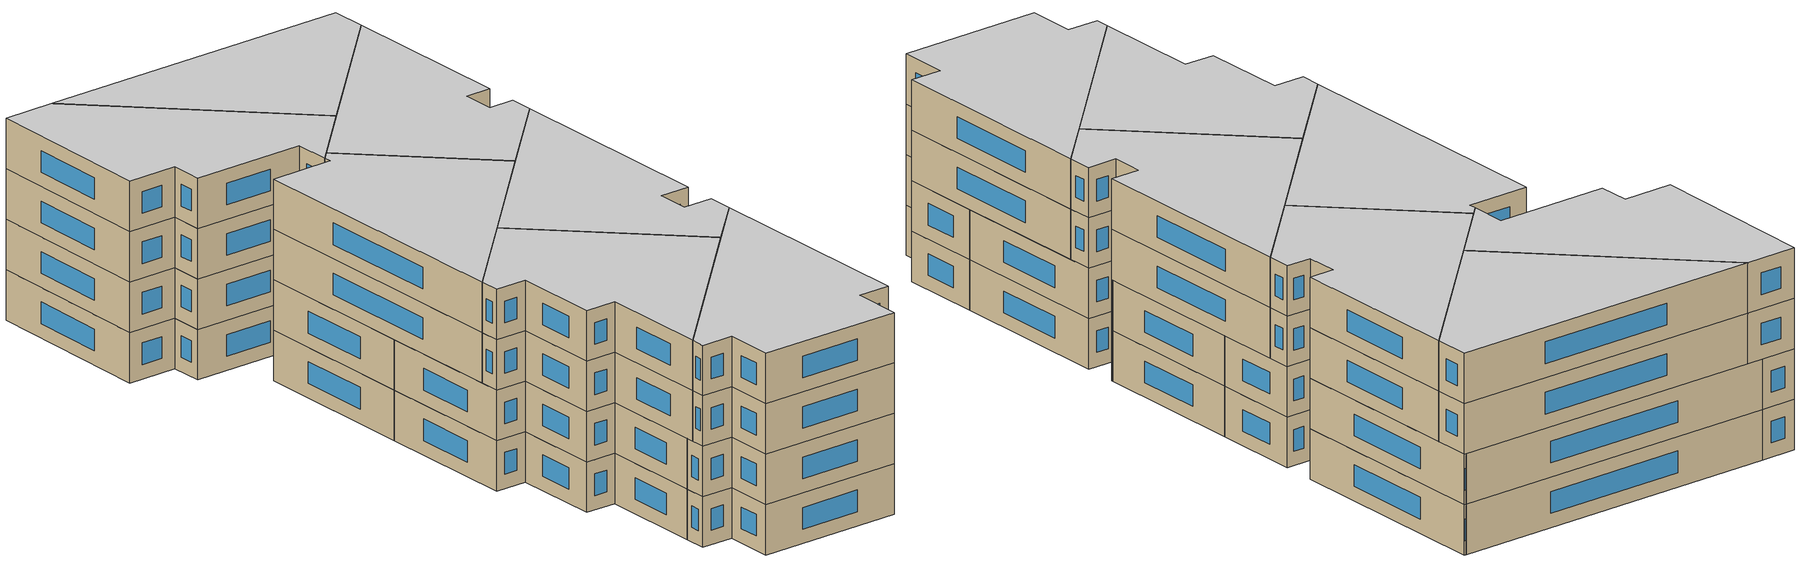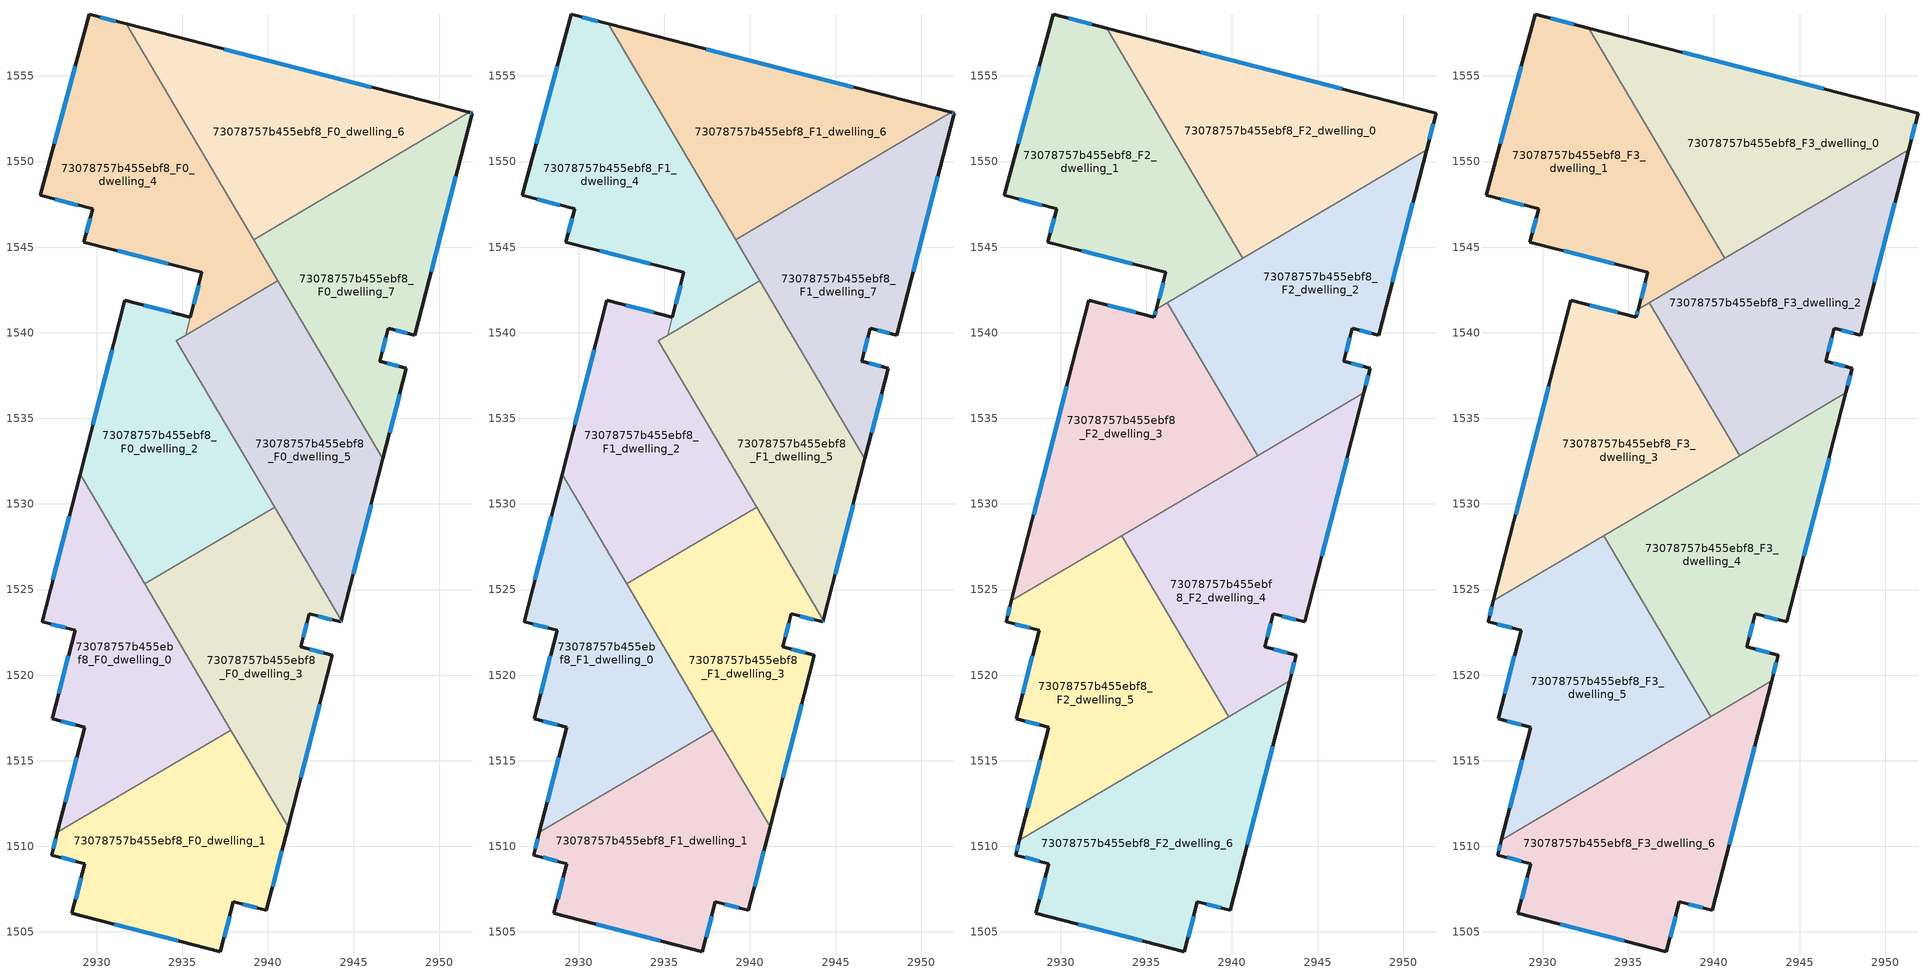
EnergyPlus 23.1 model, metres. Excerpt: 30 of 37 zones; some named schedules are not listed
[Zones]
73078757b455ebf8_F0_dwelling_0
 floor ground (EU_floor_Construction): 2929.03,1531.74 2937.84,1516.8 2927.71,1510.82 2929.29,1516.95 2927.4,1517.44 2928.73,1522.63 2926.81,1523.13 z0
 wall outside (EU_wall_Construction): 2929.03,1531.74 2926.81,1523.13 2928.73,1522.63 2927.4,1517.44 2929.29,1516.95 2927.71,1510.82 z0:3
 wall to 73078757b455ebf8_F0_dwelling_1 (EU_wall_Construction): 2927.71,1510.82 2937.84,1516.8 z0:3
 wall to 73078757b455ebf8_F0_dwelling_3 (EU_wall_Construction): 2937.84,1516.8 2932.81,1525.33 z0:3
 wall to 73078757b455ebf8_F0_dwelling_2 (EU_wall_Construction): 2932.81,1525.33 2929.03,1531.74 z0:3
 window (EU_Window_Construction): 2927.36,1522.99 2928.18,1522.77 / 2928.39,1529.28 2927.44,1525.59 / 2928.84,1515.2 2928.16,1512.57 / 2927.94,1517.3 2928.75,1517.09 / 2928.35,1521.15 2927.78,1518.92 z0.86:2.14
73078757b455ebf8_F0_dwelling_1
 floor ground (EU_floor_Construction): 2937.84,1516.8 2941.17,1511.15 2939.91,1506.26 2937.98,1506.76 2937.23,1503.86 2928.55,1506.09 2929.3,1509 2927.37,1509.5 2927.71,1510.82 z0
 wall outside (EU_wall_Construction): 2927.71,1510.82 2927.37,1509.5 2929.3,1509 2928.55,1506.09 2937.23,1503.86 2937.98,1506.76 2939.91,1506.26 2941.17,1511.15 z0:3
 wall to 73078757b455ebf8_F0_dwelling_3 (EU_wall_Construction): 2941.17,1511.15 2937.84,1516.8 z0:3
 window (EU_Window_Construction): 2929.09,1508.17 2928.77,1506.92 / 2927.92,1509.35 2928.75,1509.14 / 2927.61,1510.44 2927.46,1509.87 / 2940.27,1507.66 2940.81,1509.75 / 2938.53,1506.62 2939.36,1506.4 / 2937.44,1504.69 2937.76,1505.93 / 2931.03,1505.45 2934.75,1504.49 z0.86:2.14
73078757b455ebf8_F0_dwelling_2
 floor ground (EU_floor_Construction): 2935.47,1540.92 2935.2,1539.86 2934.65,1539.54 2940.39,1529.8 2932.81,1525.33 2929.03,1531.74 2931.65,1541.9 z0
 wall outside (EU_wall_Construction): 2935.47,1540.92 2931.65,1541.9 2929.03,1531.74 z0:3
 wall to 73078757b455ebf8_F0_dwelling_4 (EU_wall_Construction): 2935.2,1539.86 2935.47,1540.92 z0:3
 wall to 73078757b455ebf8_F0_dwelling_3 (EU_wall_Construction): 2932.81,1525.33 2940.39,1529.8 z0:3
 wall to 73078757b455ebf8_F0_dwelling_5 (EU_wall_Construction): 2940.39,1529.8 2934.65,1539.54 2935.2,1539.86 z0:3
 window (EU_Window_Construction): 2930.9,1539 2929.77,1534.64 / 2934.38,1541.2 2932.74,1541.62 z0.86:2.14
73078757b455ebf8_F0_dwelling_3
 floor ground (EU_floor_Construction): 2940.39,1529.8 2944.28,1523.21 2944.26,1523.12 2942.42,1523.59 2941.92,1521.65 2943.76,1521.18 2941.17,1511.15 2932.81,1525.33 z0
 wall outside (EU_wall_Construction): 2941.17,1511.15 2943.76,1521.18 2941.92,1521.65 2942.42,1523.59 2944.26,1523.12 2944.28,1523.21 z0:3
 wall to 73078757b455ebf8_F0_dwelling_5 (EU_wall_Construction): 2944.28,1523.21 2940.39,1529.8 z0:3
 window (EU_Window_Construction): 2941.91,1514.01 2943.02,1518.31 / 2944.26,1523.14 2944.28,1523.18 / 2942.94,1523.45 2943.73,1523.25 / 2942.06,1522.21 2942.28,1523.04 / 2943.23,1521.31 2942.44,1521.52 z0.86:2.14
73078757b455ebf8_F0_dwelling_4
 floor ground (EU_floor_Construction): 2931.74,1558.04 2940.59,1543.04 2935.2,1539.87 2936.14,1543.52 2929.26,1545.3 2929.76,1547.23 2926.69,1548.03 2929.58,1558.6 z0
 wall outside (EU_wall_Construction): 2931.74,1558.04 2929.58,1558.6 2926.69,1548.03 2929.76,1547.23 2929.26,1545.3 2936.14,1543.52 2935.47,1540.92 z0:3
 wall to 73078757b455ebf8_F0_dwelling_6 (EU_wall_Construction): 2939.17,1545.44 2931.74,1558.04 z0:3
 wall to 73078757b455ebf8_F0_dwelling_5 (EU_wall_Construction): 2935.2,1539.87 2940.59,1543.04 z0:3
 wall to 73078757b455ebf8_F0_dwelling_7 (EU_wall_Construction): 2940.59,1543.04 2939.17,1545.44 z0:3
 window (EU_Window_Construction): 2935.95,1542.78 2935.66,1541.66 / 2931.22,1544.79 2934.17,1544.03 / 2929.61,1546.68 2929.4,1545.85 / 2927.56,1547.8 2928.88,1547.46 / 2928.75,1555.58 2927.51,1551.05 / 2931.12,1558.2 2930.2,1558.44 z0.86:2.14
73078757b455ebf8_F0_dwelling_5
 floor ground (EU_floor_Construction): 2940.59,1543.04 2946.72,1532.65 2944.28,1523.21 2934.65,1539.54 z0
 wall outside (EU_wall_Construction): 2944.28,1523.21 2946.72,1532.65 z0:3
 wall to 73078757b455ebf8_F0_dwelling_7 (EU_wall_Construction): 2946.72,1532.65 2940.59,1543.04 z0:3
 window (EU_Window_Construction): 2944.98,1525.91 2946.02,1529.96 z0.86:2.14
73078757b455ebf8_F0_dwelling_6
 floor ground (EU_floor_Construction): 2951.77,1552.87 2939.17,1545.44 2931.74,1558.04 z0
 wall outside (EU_wall_Construction): 2951.77,1552.87 2931.74,1558.04 z0:3
 wall to 73078757b455ebf8_F0_dwelling_7 (EU_wall_Construction): 2939.17,1545.44 2951.77,1552.87 z0:3
 window (EU_Window_Construction): 2946.05,1554.35 2937.46,1556.56 z0.86:2.14
73078757b455ebf8_F0_dwelling_7
 floor ground (EU_floor_Construction): 2951.92,1552.84 2948.58,1539.86 2947.03,1540.26 2946.53,1538.33 2948.08,1537.93 2946.72,1532.65 2939.17,1545.44 2951.77,1552.87 z0
 wall outside (EU_wall_Construction): 2946.72,1532.65 2948.08,1537.93 2946.53,1538.33 2947.03,1540.26 2948.58,1539.86 2951.92,1552.84 2951.77,1552.87 z0:3
 window (EU_Window_Construction): 2951.88,1552.85 2951.81,1552.86 / 2949.53,1543.57 2950.96,1549.13 / 2947.47,1540.15 2948.13,1539.98 / 2946.67,1538.88 2946.88,1539.71 / 2947.63,1538.04 2946.97,1538.21 / 2947.11,1534.16 2947.69,1536.42 z0.86:2.14
73078757b455ebf8_F1_dwelling_0
 floor to 73078757b455ebf8_F0_dwelling_0 (EU_floor_Construction): 2929.03,1531.74 2937.84,1516.8 2927.71,1510.82 2929.29,1516.95 2927.4,1517.44 2928.73,1522.63 2926.81,1523.13 z3
 wall outside (EU_wall_Construction): 2929.03,1531.74 2926.81,1523.13 2928.73,1522.63 2927.4,1517.44 2929.29,1516.95 2927.71,1510.82 z3:6
 wall to 73078757b455ebf8_F1_dwelling_1 (EU_wall_Construction): 2927.71,1510.82 2937.84,1516.8 z3:6
 wall to 73078757b455ebf8_F1_dwelling_3 (EU_wall_Construction): 2937.84,1516.8 2932.81,1525.33 z3:6
 wall to 73078757b455ebf8_F1_dwelling_2 (EU_wall_Construction): 2932.81,1525.33 2929.03,1531.74 z3:6
 window (EU_Window_Construction): 2927.36,1522.99 2928.18,1522.77 / 2928.39,1529.28 2927.44,1525.59 / 2928.84,1515.2 2928.16,1512.57 / 2927.94,1517.3 2928.75,1517.09 / 2928.35,1521.15 2927.78,1518.92 z3.86:5.14
73078757b455ebf8_F1_dwelling_1
 floor to 73078757b455ebf8_F0_dwelling_1 (EU_floor_Construction): 2937.84,1516.8 2941.17,1511.15 2939.91,1506.26 2937.98,1506.76 2937.23,1503.86 2928.55,1506.09 2929.3,1509 2927.37,1509.5 2927.71,1510.82 z3
 wall outside (EU_wall_Construction): 2927.71,1510.82 2927.37,1509.5 2929.3,1509 2928.55,1506.09 2937.23,1503.86 2937.98,1506.76 2939.91,1506.26 2941.17,1511.15 z3:6
 wall to 73078757b455ebf8_F1_dwelling_3 (EU_wall_Construction): 2941.17,1511.15 2937.84,1516.8 z3:6
 window (EU_Window_Construction): 2929.09,1508.17 2928.77,1506.92 / 2927.92,1509.35 2928.75,1509.14 / 2927.61,1510.44 2927.46,1509.87 / 2940.27,1507.66 2940.81,1509.75 / 2938.53,1506.62 2939.36,1506.4 / 2937.44,1504.69 2937.76,1505.93 / 2931.03,1505.45 2934.75,1504.49 z3.86:5.14
73078757b455ebf8_F1_dwelling_2
 floor to 73078757b455ebf8_F0_dwelling_2 (EU_floor_Construction): 2935.47,1540.92 2935.2,1539.86 2934.65,1539.54 2940.39,1529.8 2932.81,1525.33 2929.03,1531.74 2931.65,1541.9 z3
 wall outside (EU_wall_Construction): 2935.47,1540.92 2931.65,1541.9 2929.03,1531.74 z3:6
 wall to 73078757b455ebf8_F1_dwelling_4 (EU_wall_Construction): 2935.2,1539.86 2935.47,1540.92 z3:6
 wall to 73078757b455ebf8_F1_dwelling_3 (EU_wall_Construction): 2932.81,1525.33 2940.39,1529.8 z3:6
 wall to 73078757b455ebf8_F1_dwelling_5 (EU_wall_Construction): 2940.39,1529.8 2934.65,1539.54 2935.2,1539.86 z3:6
 window (EU_Window_Construction): 2930.9,1539 2929.77,1534.64 / 2934.38,1541.2 2932.74,1541.62 z3.86:5.14
73078757b455ebf8_F1_dwelling_3
 floor to 73078757b455ebf8_F0_dwelling_3 (EU_floor_Construction): 2940.39,1529.8 2944.28,1523.21 2944.26,1523.12 2942.42,1523.59 2941.92,1521.65 2943.76,1521.18 2941.17,1511.15 2932.81,1525.33 z3
 wall outside (EU_wall_Construction): 2941.17,1511.15 2943.76,1521.18 2941.92,1521.65 2942.42,1523.59 2944.26,1523.12 2944.28,1523.21 z3:6
 wall to 73078757b455ebf8_F1_dwelling_5 (EU_wall_Construction): 2944.28,1523.21 2940.39,1529.8 z3:6
 window (EU_Window_Construction): 2941.91,1514.01 2943.02,1518.31 / 2944.26,1523.14 2944.28,1523.18 / 2942.94,1523.45 2943.73,1523.25 / 2942.06,1522.21 2942.28,1523.04 / 2943.23,1521.31 2942.44,1521.52 z3.86:5.14
73078757b455ebf8_F1_dwelling_4
 floor to 73078757b455ebf8_F0_dwelling_4 (EU_floor_Construction): 2931.74,1558.04 2940.59,1543.04 2935.2,1539.87 2936.14,1543.52 2929.26,1545.3 2929.76,1547.23 2926.69,1548.03 2929.58,1558.6 z3
 wall outside (EU_wall_Construction): 2931.74,1558.04 2929.58,1558.6 2926.69,1548.03 2929.76,1547.23 2929.26,1545.3 2936.14,1543.52 2935.47,1540.92 z3:6
 wall to 73078757b455ebf8_F1_dwelling_6 (EU_wall_Construction): 2939.17,1545.44 2931.74,1558.04 z3:6
 wall to 73078757b455ebf8_F1_dwelling_5 (EU_wall_Construction): 2935.2,1539.87 2940.59,1543.04 z3:6
 wall to 73078757b455ebf8_F1_dwelling_7 (EU_wall_Construction): 2940.59,1543.04 2939.17,1545.44 z3:6
 window (EU_Window_Construction): 2935.95,1542.78 2935.66,1541.66 / 2931.22,1544.79 2934.17,1544.03 / 2929.61,1546.68 2929.4,1545.85 / 2927.56,1547.8 2928.88,1547.46 / 2928.75,1555.58 2927.51,1551.05 / 2931.12,1558.2 2930.2,1558.44 z3.86:5.14
 ceiling adiabatic (EU_roof_Construction): 2940.59,1543.04 2940.02,1544 2935.59,1541.38 2936.14,1543.52 2935.2,1539.86 z6
73078757b455ebf8_F1_dwelling_5
 floor to 73078757b455ebf8_F0_dwelling_5 (EU_floor_Construction): 2940.59,1543.04 2946.72,1532.65 2944.28,1523.21 2934.65,1539.54 z3
 wall outside (EU_wall_Construction): 2944.28,1523.21 2946.72,1532.65 z3:6
 wall to 73078757b455ebf8_F1_dwelling_7 (EU_wall_Construction): 2946.72,1532.65 2940.59,1543.04 z3:6
 window (EU_Window_Construction): 2944.98,1525.91 2946.02,1529.96 z3.86:5.14
73078757b455ebf8_F1_dwelling_6
 floor to 73078757b455ebf8_F0_dwelling_6 (EU_floor_Construction): 2951.77,1552.87 2939.17,1545.44 2931.74,1558.04 z3
 wall outside (EU_wall_Construction): 2951.77,1552.87 2931.74,1558.04 z3:6
 wall to 73078757b455ebf8_F1_dwelling_7 (EU_wall_Construction): 2939.17,1545.44 2951.77,1552.87 z3:6
 window (EU_Window_Construction): 2946.05,1554.35 2937.46,1556.56 z3.86:5.14
 ceiling adiabatic (EU_roof_Construction): 2939.77,1545.8 2932.7,1557.79 2931.74,1558.04 2939.17,1545.44 z6
73078757b455ebf8_F1_dwelling_7
 floor to 73078757b455ebf8_F0_dwelling_7 (EU_floor_Construction): 2951.92,1552.84 2948.58,1539.86 2947.03,1540.26 2946.53,1538.33 2948.08,1537.93 2946.72,1532.65 2939.17,1545.44 2951.77,1552.87 z3
 wall outside (EU_wall_Construction): 2946.72,1532.65 2948.08,1537.93 2946.53,1538.33 2947.03,1540.26 2948.58,1539.86 2951.92,1552.84 2951.77,1552.87 z3:6
 window (EU_Window_Construction): 2951.88,1552.85 2951.81,1552.86 / 2949.53,1543.57 2950.96,1549.13 / 2947.47,1540.15 2948.13,1539.98 / 2946.67,1538.88 2946.88,1539.71 / 2947.63,1538.04 2946.97,1538.21 / 2947.11,1534.16 2947.69,1536.42 z3.86:5.14
73078757b455ebf8_F2_dwelling_0
 floor to 73078757b455ebf8_F1_dwelling_6 (EU_floor_Construction): 2951.77,1552.87 2939.77,1545.8 2932.7,1557.79 z6
 floor to 73078757b455ebf8_F1_dwelling_7 (EU_floor_Construction): 2951.92,1552.84 2951.37,1550.69 2940.63,1544.35 2939.77,1545.8 2951.77,1552.87 z6
 wall outside (EU_wall_Construction): 2951.37,1550.69 2951.92,1552.84 2932.7,1557.79 z6:9
 wall to 73078757b455ebf8_F2_dwelling_1 (EU_wall_Construction): 2932.7,1557.79 2940.63,1544.35 z6:9
 wall to 73078757b455ebf8_F2_dwelling_2 (EU_wall_Construction): 2940.63,1544.35 2951.37,1550.69 z6:9
 window (EU_Window_Construction): 2951.53,1551.3 2951.76,1552.22 / 2946.43,1554.25 2938.19,1556.38 z6.86:8.14
73078757b455ebf8_F2_dwelling_1
 floor to 73078757b455ebf8_F1_dwelling_4 (EU_floor_Construction): 2931.74,1558.04 2940.02,1544 2935.59,1541.38 2936.14,1543.52 2929.26,1545.3 2929.76,1547.23 2926.69,1548.03 2929.58,1558.6 z6
 floor to 73078757b455ebf8_F1_dwelling_7 (EU_floor_Construction): 2939.77,1545.8 2940.63,1544.35 2940.02,1544 2939.17,1545.44 z6
 floor adiabatic (EU_floor_Construction): 2932.7,1557.79 2939.77,1545.8 2939.17,1545.44 2931.74,1558.04 z6
 wall outside (EU_wall_Construction): 2932.7,1557.79 2929.58,1558.6 2926.69,1548.03 2929.76,1547.23 2929.26,1545.3 2936.14,1543.52 2935.59,1541.38 z6:9
 wall to 73078757b455ebf8_F2_dwelling_3 (EU_wall_Construction): 2935.59,1541.38 2936.23,1541.76 z6:9
 wall to 73078757b455ebf8_F2_dwelling_2 (EU_wall_Construction): 2936.23,1541.76 2940.63,1544.35 z6:9
 window (EU_Window_Construction): 2931.81,1558.02 2930.47,1558.37 / 2935.98,1542.91 2935.74,1541.99 / 2931.22,1544.79 2934.17,1544.03 / 2929.61,1546.68 2929.4,1545.85 / 2927.56,1547.8 2928.88,1547.46 / 2928.75,1555.58 2927.51,1551.05 z6.86:8.14
73078757b455ebf8_F2_dwelling_2
 floor to 73078757b455ebf8_F1_dwelling_7 (EU_floor_Construction): 2951.37,1550.69 2948.58,1539.86 2947.03,1540.26 2946.53,1538.33 2948.08,1537.93 2947.71,1536.49 2945.29,1535.07 2940.02,1544 z6
 floor adiabatic (EU_floor_Construction): 2940.02,1544 2940.59,1543.04 2936.79,1540.81 2936.23,1541.76 z6
 floor to 73078757b455ebf8_F1_dwelling_5 (EU_floor_Construction): 2940.59,1543.04 2945.29,1535.07 2941.5,1532.83 2936.79,1540.81 z6
 wall outside (EU_wall_Construction): 2947.71,1536.49 2948.08,1537.93 2946.53,1538.33 2947.03,1540.26 2948.58,1539.86 2951.37,1550.69 z6:9
 wall to 73078757b455ebf8_F2_dwelling_3 (EU_wall_Construction): 2936.23,1541.76 2941.5,1532.83 z6:9
 wall to 73078757b455ebf8_F2_dwelling_4 (EU_wall_Construction): 2941.5,1532.83 2947.71,1536.49 z6:9
 window (EU_Window_Construction): 2949.37,1542.96 2950.57,1547.6 / 2947.47,1540.15 2948.13,1539.98 / 2946.67,1538.88 2946.88,1539.71 / 2947.63,1538.04 2946.97,1538.21 / 2947.81,1536.9 2947.97,1537.52 z6.86:8.14
73078757b455ebf8_F2_dwelling_3
 floor to 73078757b455ebf8_F1_dwelling_2 (EU_floor_Construction): 2935.47,1540.92 2935.2,1539.86 2934.65,1539.54 2939.35,1531.56 2931.77,1527.09 2929.03,1531.74 2931.65,1541.9 z6
 floor to 73078757b455ebf8_F1_dwelling_0 (EU_floor_Construction): 2929.03,1531.74 2931.77,1527.09 2927.12,1524.34 z6
 floor to 73078757b455ebf8_F1_dwelling_5 (EU_floor_Construction): 2936.79,1540.81 2941.5,1532.83 2939.35,1531.56 2934.65,1539.54 z6
 floor adiabatic (EU_floor_Construction): 2936.23,1541.76 2936.79,1540.81 2934.65,1539.54 2935.2,1539.86 2935.59,1541.38 z6
 wall outside (EU_wall_Construction): 2935.59,1541.38 2935.47,1540.92 2931.65,1541.9 2927.12,1524.34 z6:9
 wall to 73078757b455ebf8_F2_dwelling_5 (EU_wall_Construction): 2927.12,1524.34 2933.58,1528.15 z6:9
 wall to 73078757b455ebf8_F2_dwelling_4 (EU_wall_Construction): 2933.58,1528.15 2941.5,1532.83 z6:9
 window (EU_Window_Construction): 2934.38,1541.2 2932.74,1541.62 / 2935.55,1541.25 2935.5,1541.05 / 2930.35,1536.88 2928.41,1529.36 z6.86:8.14
73078757b455ebf8_F2_dwelling_4
 floor to 73078757b455ebf8_F1_dwelling_3 (EU_floor_Construction): 2940.39,1529.8 2944.28,1523.21 2944.26,1523.12 2942.42,1523.59 2941.92,1521.65 2943.76,1521.18 2943.37,1519.67 2939.82,1517.57 2934.62,1526.39 z6
 floor to 73078757b455ebf8_F1_dwelling_5 (EU_floor_Construction): 2945.29,1535.07 2946.72,1532.65 2944.28,1523.21 2939.35,1531.56 z6
 floor to 73078757b455ebf8_F1_dwelling_2 (EU_floor_Construction): 2939.35,1531.56 2940.39,1529.8 2934.62,1526.39 2933.58,1528.15 z6
 floor to 73078757b455ebf8_F1_dwelling_7 (EU_floor_Construction): 2947.71,1536.49 2946.72,1532.65 2945.29,1535.07 z6
 wall outside (EU_wall_Construction): 2943.37,1519.67 2943.76,1521.18 2941.92,1521.65 2942.42,1523.59 2944.26,1523.12 2947.71,1536.49 z6:9
 wall to 73078757b455ebf8_F2_dwelling_5 (EU_wall_Construction): 2933.58,1528.15 2939.82,1517.57 z6:9
 wall to 73078757b455ebf8_F2_dwelling_6 (EU_wall_Construction): 2939.82,1517.57 2943.37,1519.67 z6:9
 window (EU_Window_Construction): 2943.48,1520.1 2943.65,1520.75 / 2945.24,1526.94 2946.72,1532.67 / 2942.94,1523.45 2943.73,1523.25 / 2942.06,1522.21 2942.28,1523.04 / 2943.23,1521.31 2942.44,1521.52 z6.86:8.14
73078757b455ebf8_F2_dwelling_5
 floor to 73078757b455ebf8_F1_dwelling_0 (EU_floor_Construction): 2931.77,1527.09 2937.84,1516.8 2927.71,1510.82 2929.29,1516.95 2927.4,1517.44 2928.73,1522.63 2926.81,1523.13 2927.12,1524.34 z6
 floor to 73078757b455ebf8_F1_dwelling_3 (EU_floor_Construction): 2934.62,1526.39 2939.82,1517.57 2938.01,1516.5 2932.81,1525.33 z6
 floor to 73078757b455ebf8_F1_dwelling_1 (EU_floor_Construction): 2937.84,1516.8 2938.01,1516.5 2927.59,1510.35 2927.71,1510.82 z6
 floor to 73078757b455ebf8_F1_dwelling_2 (EU_floor_Construction): 2933.58,1528.15 2934.62,1526.39 2932.81,1525.33 2931.77,1527.09 z6
 wall outside (EU_wall_Construction): 2927.12,1524.34 2926.81,1523.13 2928.73,1522.63 2927.4,1517.44 2929.29,1516.95 2927.59,1510.35 z6:9
 wall to 73078757b455ebf8_F2_dwelling_6 (EU_wall_Construction): 2927.59,1510.35 2939.82,1517.57 z6:9
 window (EU_Window_Construction): 2927.94,1517.3 2928.75,1517.09 / 2928.35,1521.15 2927.78,1518.92 / 2927.36,1522.99 2928.18,1522.77 / 2927.03,1524 2926.9,1523.47 / 2928.8,1515.07 2928.07,1512.24 z6.86:8.14
73078757b455ebf8_F2_dwelling_6
 floor to 73078757b455ebf8_F1_dwelling_1 (EU_floor_Construction): 2938.01,1516.5 2941.17,1511.15 2939.91,1506.26 2937.98,1506.76 2937.23,1503.86 2928.55,1506.09 2929.3,1509 2927.37,1509.5 2927.59,1510.35 z6
 floor to 73078757b455ebf8_F1_dwelling_3 (EU_floor_Construction): 2943.37,1519.67 2941.17,1511.15 2938.01,1516.5 z6
 wall outside (EU_wall_Construction): 2927.59,1510.35 2927.37,1509.5 2929.3,1509 2928.55,1506.09 2937.23,1503.86 2937.98,1506.76 2939.91,1506.26 2943.37,1519.67 z6:9
 window (EU_Window_Construction): 2931.03,1505.45 2934.75,1504.49 / 2929.09,1508.17 2928.77,1506.92 / 2927.92,1509.35 2928.75,1509.14 / 2927.52,1510.11 2927.43,1509.74 / 2940.9,1510.09 2942.38,1515.83 / 2938.53,1506.62 2939.36,1506.4 / 2937.44,1504.69 2937.76,1505.93 z6.86:8.14
73078757b455ebf8_F3_dwelling_0
 floor to 73078757b455ebf8_F2_dwelling_0 (EU_floor_Construction): 2951.92,1552.84 2951.37,1550.69 2940.63,1544.35 2932.7,1557.79 z9
 wall outside (EU_wall_Construction): 2951.37,1550.69 2951.92,1552.84 2932.7,1557.79 z9:12
 wall to 73078757b455ebf8_F3_dwelling_1 (EU_wall_Construction): 2932.7,1557.79 2940.63,1544.35 z9:12
 wall to 73078757b455ebf8_F3_dwelling_2 (EU_wall_Construction): 2940.63,1544.35 2951.37,1550.69 z9:12
 window (EU_Window_Construction): 2951.53,1551.3 2951.76,1552.22 / 2946.43,1554.25 2938.19,1556.38 z9.86:11.14
 ceiling to 73078757b455ebf8_F4_dwelling_0 (EU_floor_Construction): 2951.37,1550.69 2951.92,1552.84 2932.7,1557.79 2940.63,1544.35 z12
73078757b455ebf8_F3_dwelling_1
 floor to 73078757b455ebf8_F2_dwelling_1 (EU_floor_Construction): 2932.7,1557.79 2940.63,1544.35 2935.59,1541.38 2936.14,1543.52 2929.26,1545.3 2929.76,1547.23 2926.69,1548.03 2929.58,1558.6 z9
 wall outside (EU_wall_Construction): 2932.7,1557.79 2929.58,1558.6 2926.69,1548.03 2929.76,1547.23 2929.26,1545.3 2936.14,1543.52 2935.59,1541.38 z9:12
 wall to 73078757b455ebf8_F3_dwelling_3 (EU_wall_Construction): 2935.59,1541.38 2936.23,1541.76 z9:12
 wall to 73078757b455ebf8_F3_dwelling_2 (EU_wall_Construction): 2936.23,1541.76 2940.63,1544.35 z9:12
 window (EU_Window_Construction): 2931.81,1558.02 2930.47,1558.37 / 2935.98,1542.91 2935.74,1541.99 / 2931.22,1544.79 2934.17,1544.03 / 2929.61,1546.68 2929.4,1545.85 / 2927.56,1547.8 2928.88,1547.46 / 2928.75,1555.58 2927.51,1551.05 z9.86:11.14
 ceiling to 73078757b455ebf8_F4_dwelling_1 (EU_floor_Construction): 2940.63,1544.35 2932.7,1557.79 2929.58,1558.6 2926.69,1548.03 2929.76,1547.23 2929.26,1545.3 2936.14,1543.52 2935.59,1541.38 z12
73078757b455ebf8_F3_dwelling_2
 floor to 73078757b455ebf8_F2_dwelling_2 (EU_floor_Construction): 2951.37,1550.69 2948.58,1539.86 2947.03,1540.26 2946.53,1538.33 2948.08,1537.93 2947.71,1536.49 2941.5,1532.83 2936.23,1541.76 z9
 wall outside (EU_wall_Construction): 2947.71,1536.49 2948.08,1537.93 2946.53,1538.33 2947.03,1540.26 2948.58,1539.86 2951.37,1550.69 z9:12
 wall to 73078757b455ebf8_F3_dwelling_3 (EU_wall_Construction): 2936.23,1541.76 2941.5,1532.83 z9:12
 wall to 73078757b455ebf8_F3_dwelling_4 (EU_wall_Construction): 2941.5,1532.83 2947.71,1536.49 z9:12
 window (EU_Window_Construction): 2949.37,1542.96 2950.57,1547.6 / 2947.47,1540.15 2948.13,1539.98 / 2946.67,1538.88 2946.88,1539.71 / 2947.63,1538.04 2946.97,1538.21 / 2947.81,1536.9 2947.97,1537.52 z9.86:11.14
 ceiling to 73078757b455ebf8_F4_dwelling_2 (EU_floor_Construction): 2947.71,1536.49 2948.08,1537.93 2946.53,1538.33 2947.03,1540.26 2948.58,1539.86 2951.37,1550.69 2936.23,1541.76 2941.5,1532.83 z12
73078757b455ebf8_F3_dwelling_3
 floor to 73078757b455ebf8_F2_dwelling_3 (EU_floor_Construction): 2936.23,1541.76 2941.5,1532.83 2927.12,1524.34 2931.65,1541.9 2935.47,1540.92 2935.59,1541.38 z9
 wall outside (EU_wall_Construction): 2935.59,1541.38 2935.47,1540.92 2931.65,1541.9 2927.12,1524.34 z9:12
 wall to 73078757b455ebf8_F3_dwelling_5 (EU_wall_Construction): 2927.12,1524.34 2933.58,1528.15 z9:12
 wall to 73078757b455ebf8_F3_dwelling_4 (EU_wall_Construction): 2933.58,1528.15 2941.5,1532.83 z9:12
 window (EU_Window_Construction): 2934.38,1541.2 2932.74,1541.62 / 2935.55,1541.25 2935.5,1541.05 / 2930.35,1536.88 2928.41,1529.36 z9.86:11.14
 ceiling to 73078757b455ebf8_F4_dwelling_3 (EU_floor_Construction): 2941.5,1532.83 2936.23,1541.76 2935.59,1541.38 2935.47,1540.92 2931.65,1541.9 2927.12,1524.34 z12
73078757b455ebf8_F3_dwelling_4
 floor to 73078757b455ebf8_F2_dwelling_4 (EU_floor_Construction): 2947.71,1536.49 2944.26,1523.12 2942.42,1523.59 2941.92,1521.65 2943.76,1521.18 2943.37,1519.67 2939.82,1517.57 2933.58,1528.15 z9
 wall outside (EU_wall_Construction): 2943.37,1519.67 2943.76,1521.18 2941.92,1521.65 2942.42,1523.59 2944.26,1523.12 2947.71,1536.49 z9:12
 wall to 73078757b455ebf8_F3_dwelling_5 (EU_wall_Construction): 2933.58,1528.15 2939.82,1517.57 z9:12
 wall to 73078757b455ebf8_F3_dwelling_6 (EU_wall_Construction): 2939.82,1517.57 2943.37,1519.67 z9:12
 window (EU_Window_Construction): 2943.48,1520.1 2943.65,1520.75 / 2945.24,1526.94 2946.72,1532.67 / 2942.94,1523.45 2943.73,1523.25 / 2942.06,1522.21 2942.28,1523.04 / 2943.23,1521.31 2942.44,1521.52 z9.86:11.14
 ceiling to 73078757b455ebf8_F4_dwelling_4 (EU_floor_Construction): 2943.37,1519.67 2943.76,1521.18 2941.92,1521.65 2942.42,1523.59 2944.26,1523.12 2947.71,1536.49 2933.58,1528.15 2939.82,1517.57 z12
73078757b455ebf8_F3_dwelling_5
 floor to 73078757b455ebf8_F2_dwelling_5 (EU_floor_Construction): 2933.58,1528.15 2939.82,1517.57 2927.59,1510.35 2929.29,1516.95 2927.4,1517.44 2928.73,1522.63 2926.81,1523.13 2927.12,1524.34 z9
 wall outside (EU_wall_Construction): 2927.12,1524.34 2926.81,1523.13 2928.73,1522.63 2927.4,1517.44 2929.29,1516.95 2927.59,1510.35 z9:12
 wall to 73078757b455ebf8_F3_dwelling_6 (EU_wall_Construction): 2927.59,1510.35 2939.82,1517.57 z9:12
 window (EU_Window_Construction): 2927.94,1517.3 2928.75,1517.09 / 2928.35,1521.15 2927.78,1518.92 / 2927.36,1522.99 2928.18,1522.77 / 2927.03,1524 2926.9,1523.47 / 2928.8,1515.07 2928.07,1512.24 z9.86:11.14
 ceiling to 73078757b455ebf8_F4_dwelling_5 (EU_floor_Construction): 2939.82,1517.57 2933.58,1528.15 2927.12,1524.34 2926.81,1523.13 2928.73,1522.63 2927.4,1517.44 2929.29,1516.95 2927.59,1510.35 z12
73078757b455ebf8_F3_dwelling_6
 floor to 73078757b455ebf8_F2_dwelling_6 (EU_floor_Construction): 2943.37,1519.67 2939.91,1506.26 2937.98,1506.76 2937.23,1503.86 2928.55,1506.09 2929.3,1509 2927.37,1509.5 2927.59,1510.35 z9
 wall outside (EU_wall_Construction): 2927.59,1510.35 2927.37,1509.5 2929.3,1509 2928.55,1506.09 2937.23,1503.86 2937.98,1506.76 2939.91,1506.26 2943.37,1519.67 z9:12
 window (EU_Window_Construction): 2931.03,1505.45 2934.75,1504.49 / 2929.09,1508.17 2928.77,1506.92 / 2927.92,1509.35 2928.75,1509.14 / 2927.52,1510.11 2927.43,1509.74 / 2940.9,1510.09 2942.38,1515.83 / 2938.53,1506.62 2939.36,1506.4 / 2937.44,1504.69 2937.76,1505.93 z9.86:11.14
 ceiling to 73078757b455ebf8_F4_dwelling_6 (EU_floor_Construction): 2939.91,1506.26 2943.37,1519.67 2927.59,1510.35 2927.37,1509.5 2929.3,1509 2928.55,1506.09 2937.23,1503.86 2937.98,1506.76 z12
[Building]
EU S2 Campaign: North Axis=0; Terrain=City; Solar Distribution=FullExterior
[Site:Location]
Helsinki-Vantaa.AP: Latitude=60.317; Longitude=24.963; Time Zone=2; Elevation=54.6
[SizingPeriod:WeatherFileDays]
AnnualSizingPeriod: Begin Month=1; Begin Day of Month=1; End Month=12; End Day of Month=31; Day of Week for Start Day=Monday; Use Weather File Daylight Saving Period=No; Use Weather File Rain and Snow Indicators=No
[MATERIAL]
EU_InternalMass_Material: Roughness=MediumRough; Thickness=0.1; Conductivity=1; Density=1800; Specific Heat=900; Thermal Absorptance=0.9; Solar Absorptance=0.7; Visible Absorptance=0.7
[MATERIAL:NOMASS] Roughness=MediumRough; Thermal Absorptance=0.9; Solar Absorptance=0.7; Visible Absorptance=0.7
Name | Thermal Resistance
EU_wall_NoMass | 5.91765
EU_roof_NoMass | 11.1778
EU_floor_NoMass | 6.2875
[WINDOWMATERIAL:SIMPLEGLAZINGSYSTEM]
EU_Window_SimpleGlazing: UFactor=0.994035; Solar Heat Gain Coefficient=0.7; Visible Transmittance=0.7
[CONSTRUCTION]
EU_wall_Construction: EU_wall_NoMass
EU_roof_Construction: EU_roof_NoMass
EU_floor_Construction: EU_floor_NoMass
EU_Window_Construction: EU_Window_SimpleGlazing
EU_InternalMass_Construction: EU_InternalMass_Material
[ZONE] Type=1; Multiplier=1; Ceiling Height=autocalculate; Floor Area=autocalculate; Part of Total Floor Area=Yes
Name | Volume
73078757b455ebf8_F0_dwelling_0; 73078757b455ebf8_F1_dwelling_0 | 320.963
73078757b455ebf8_F2_dwelling_0; 73078757b455ebf8_F3_dwelling_0 | 357.838
73078757b455ebf8_F0_dwelling_1; 73078757b455ebf8_F1_dwelling_1 | 321.008
73078757b455ebf8_F2_dwelling_1; 73078757b455ebf8_F3_dwelling_1 | 357.862
73078757b455ebf8_F0_dwelling_2; 73078757b455ebf8_F1_dwelling_2 | 312.503
73078757b455ebf8_F2_dwelling_2; 73078757b455ebf8_F3_dwelling_2 | 375.854
73078757b455ebf8_F0_dwelling_3; 73078757b455ebf8_F1_dwelling_3 | 307.186
73078757b455ebf8_F2_dwelling_3; 73078757b455ebf8_F3_dwelling_3 | 375.861
73078757b455ebf8_F0_dwelling_4; 73078757b455ebf8_F1_dwelling_4 | 343.304
73078757b455ebf8_F2_dwelling_4; 73078757b455ebf8_F3_dwelling_4 | 366.872
73078757b455ebf8_F0_dwelling_5; 73078757b455ebf8_F1_dwelling_5 | 321
73078757b455ebf8_F2_dwelling_5; 73078757b455ebf8_F3_dwelling_5 | 366.848
73078757b455ebf8_F0_dwelling_6; 73078757b455ebf8_F1_dwelling_6 | 320.969
73078757b455ebf8_F2_dwelling_6; 73078757b455ebf8_F3_dwelling_6 | 366.828
73078757b455ebf8_F0_dwelling_7; 73078757b455ebf8_F1_dwelling_7 | 321.007
[INTERNALMASS] Construction=EU_InternalMass_Construction
Name | Zone or ZoneList | Surface Area
73078757b455ebf8_F0_dwelling_0_EU_InternalMass | 73078757b455ebf8_F0_dwelling_0 | 106.987
73078757b455ebf8_F0_dwelling_1_EU_InternalMass | 73078757b455ebf8_F0_dwelling_1 | 107.003
73078757b455ebf8_F0_dwelling_2_EU_InternalMass | 73078757b455ebf8_F0_dwelling_2 | 104.169
73078757b455ebf8_F0_dwelling_3_EU_InternalMass | 73078757b455ebf8_F0_dwelling_3 | 102.395
73078757b455ebf8_F0_dwelling_4_EU_InternalMass | 73078757b455ebf8_F0_dwelling_4 | 114.441
73078757b455ebf8_F0_dwelling_5_EU_InternalMass | 73078757b455ebf8_F0_dwelling_5 | 107
73078757b455ebf8_F0_dwelling_6_EU_InternalMass | 73078757b455ebf8_F0_dwelling_6 | 106.99
73078757b455ebf8_F0_dwelling_7_EU_InternalMass | 73078757b455ebf8_F0_dwelling_7 | 107.002
73078757b455ebf8_F1_dwelling_0_EU_InternalMass | 73078757b455ebf8_F1_dwelling_0 | 106.987
73078757b455ebf8_F1_dwelling_1_EU_InternalMass | 73078757b455ebf8_F1_dwelling_1 | 107.003
73078757b455ebf8_F1_dwelling_2_EU_InternalMass | 73078757b455ebf8_F1_dwelling_2 | 104.169
73078757b455ebf8_F1_dwelling_3_EU_InternalMass | 73078757b455ebf8_F1_dwelling_3 | 102.395
73078757b455ebf8_F1_dwelling_4_EU_InternalMass | 73078757b455ebf8_F1_dwelling_4 | 114.441
73078757b455ebf8_F1_dwelling_5_EU_InternalMass | 73078757b455ebf8_F1_dwelling_5 | 107
73078757b455ebf8_F1_dwelling_6_EU_InternalMass | 73078757b455ebf8_F1_dwelling_6 | 106.99
73078757b455ebf8_F1_dwelling_7_EU_InternalMass | 73078757b455ebf8_F1_dwelling_7 | 107.002
73078757b455ebf8_F2_dwelling_0_EU_InternalMass | 73078757b455ebf8_F2_dwelling_0 | 119.282
73078757b455ebf8_F2_dwelling_1_EU_InternalMass | 73078757b455ebf8_F2_dwelling_1 | 119.286
73078757b455ebf8_F2_dwelling_2_EU_InternalMass | 73078757b455ebf8_F2_dwelling_2 | 125.285
73078757b455ebf8_F2_dwelling_3_EU_InternalMass | 73078757b455ebf8_F2_dwelling_3 | 125.289
73078757b455ebf8_F2_dwelling_4_EU_InternalMass | 73078757b455ebf8_F2_dwelling_4 | 122.293
73078757b455ebf8_F2_dwelling_5_EU_InternalMass | 73078757b455ebf8_F2_dwelling_5 | 122.282
73078757b455ebf8_F2_dwelling_6_EU_InternalMass | 73078757b455ebf8_F2_dwelling_6 | 122.276
73078757b455ebf8_F3_dwelling_0_EU_InternalMass | 73078757b455ebf8_F3_dwelling_0 | 119.282
73078757b455ebf8_F3_dwelling_1_EU_InternalMass | 73078757b455ebf8_F3_dwelling_1 | 119.286
73078757b455ebf8_F3_dwelling_2_EU_InternalMass | 73078757b455ebf8_F3_dwelling_2 | 125.285
73078757b455ebf8_F3_dwelling_3_EU_InternalMass | 73078757b455ebf8_F3_dwelling_3 | 125.289
73078757b455ebf8_F3_dwelling_4_EU_InternalMass | 73078757b455ebf8_F3_dwelling_4 | 122.293
73078757b455ebf8_F3_dwelling_5_EU_InternalMass | 73078757b455ebf8_F3_dwelling_5 | 122.282
73078757b455ebf8_F3_dwelling_6_EU_InternalMass | 73078757b455ebf8_F3_dwelling_6 | 122.276
[OTHEREQUIPMENT] Fuel Type=Electricity; Design Level Calculation Method=Watts/Area; Power per Zone Floor Area=1; Fraction Latent=0; Fraction Radiant=0; Fraction Lost=0; Carbon Dioxide Generation Rate=0; EndUse Subcategory=EU_Step8_InternalGains
Name | Zone or ZoneList or Space or SpaceList | Schedule
EU_Step8_InternalGain_73078757b455ebf8_F0_dwelling_0_f000 | 73078757b455ebf8_F0_dwelling_0 | EU_Step8_GainSchedule_73078757b455ebf8_F0_dwelling_0_f000
EU_Step8_InternalGain_73078757b455ebf8_F0_dwelling_1_f000 | 73078757b455ebf8_F0_dwelling_1 | EU_Step8_GainSchedule_73078757b455ebf8_F0_dwelling_1_f000
EU_Step8_InternalGain_73078757b455ebf8_F0_dwelling_2_f000 | 73078757b455ebf8_F0_dwelling_2 | EU_Step8_GainSchedule_73078757b455ebf8_F0_dwelling_2_f000
EU_Step8_InternalGain_73078757b455ebf8_F0_dwelling_3_f000 | 73078757b455ebf8_F0_dwelling_3 | EU_Step8_GainSchedule_73078757b455ebf8_F0_dwelling_3_f000
EU_Step8_InternalGain_73078757b455ebf8_F0_dwelling_4_f000 | 73078757b455ebf8_F0_dwelling_4 | EU_Step8_GainSchedule_73078757b455ebf8_F0_dwelling_4_f000
EU_Step8_InternalGain_73078757b455ebf8_F0_dwelling_5_f000 | 73078757b455ebf8_F0_dwelling_5 | EU_Step8_GainSchedule_73078757b455ebf8_F0_dwelling_5_f000
EU_Step8_InternalGain_73078757b455ebf8_F0_dwelling_6_f000 | 73078757b455ebf8_F0_dwelling_6 | EU_Step8_GainSchedule_73078757b455ebf8_F0_dwelling_6_f000
EU_Step8_InternalGain_73078757b455ebf8_F0_dwelling_7_f000 | 73078757b455ebf8_F0_dwelling_7 | EU_Step8_GainSchedule_73078757b455ebf8_F0_dwelling_7_f000
EU_Step8_InternalGain_73078757b455ebf8_F1_dwelling_0_f000 | 73078757b455ebf8_F1_dwelling_0 | EU_Step8_GainSchedule_73078757b455ebf8_F1_dwelling_0_f000
EU_Step8_InternalGain_73078757b455ebf8_F1_dwelling_1_f000 | 73078757b455ebf8_F1_dwelling_1 | EU_Step8_GainSchedule_73078757b455ebf8_F1_dwelling_1_f000
EU_Step8_InternalGain_73078757b455ebf8_F1_dwelling_2_f000 | 73078757b455ebf8_F1_dwelling_2 | EU_Step8_GainSchedule_73078757b455ebf8_F1_dwelling_2_f000
EU_Step8_InternalGain_73078757b455ebf8_F1_dwelling_3_f000 | 73078757b455ebf8_F1_dwelling_3 | EU_Step8_GainSchedule_73078757b455ebf8_F1_dwelling_3_f000
EU_Step8_InternalGain_73078757b455ebf8_F1_dwelling_4_f000 | 73078757b455ebf8_F1_dwelling_4 | EU_Step8_GainSchedule_73078757b455ebf8_F1_dwelling_4_f000
EU_Step8_InternalGain_73078757b455ebf8_F1_dwelling_5_f000 | 73078757b455ebf8_F1_dwelling_5 | EU_Step8_GainSchedule_73078757b455ebf8_F1_dwelling_5_f000
EU_Step8_InternalGain_73078757b455ebf8_F1_dwelling_6_f000 | 73078757b455ebf8_F1_dwelling_6 | EU_Step8_GainSchedule_73078757b455ebf8_F1_dwelling_6_f000
EU_Step8_InternalGain_73078757b455ebf8_F1_dwelling_7_f000 | 73078757b455ebf8_F1_dwelling_7 | EU_Step8_GainSchedule_73078757b455ebf8_F1_dwelling_7_f000
EU_Step8_InternalGain_73078757b455ebf8_F2_dwelling_0_f000 | 73078757b455ebf8_F2_dwelling_0 | EU_Step8_GainSchedule_73078757b455ebf8_F2_dwelling_0_f000
EU_Step8_InternalGain_73078757b455ebf8_F2_dwelling_1_f000 | 73078757b455ebf8_F2_dwelling_1 | EU_Step8_GainSchedule_73078757b455ebf8_F2_dwelling_1_f000
EU_Step8_InternalGain_73078757b455ebf8_F2_dwelling_2_f000 | 73078757b455ebf8_F2_dwelling_2 | EU_Step8_GainSchedule_73078757b455ebf8_F2_dwelling_2_f000
EU_Step8_InternalGain_73078757b455ebf8_F2_dwelling_3_f000 | 73078757b455ebf8_F2_dwelling_3 | EU_Step8_GainSchedule_73078757b455ebf8_F2_dwelling_3_f000
EU_Step8_InternalGain_73078757b455ebf8_F2_dwelling_4_f000 | 73078757b455ebf8_F2_dwelling_4 | EU_Step8_GainSchedule_73078757b455ebf8_F2_dwelling_4_f000
EU_Step8_InternalGain_73078757b455ebf8_F2_dwelling_5_f000 | 73078757b455ebf8_F2_dwelling_5 | EU_Step8_GainSchedule_73078757b455ebf8_F2_dwelling_5_f000
EU_Step8_InternalGain_73078757b455ebf8_F2_dwelling_6_f000 | 73078757b455ebf8_F2_dwelling_6 | EU_Step8_GainSchedule_73078757b455ebf8_F2_dwelling_6_f000
EU_Step8_InternalGain_73078757b455ebf8_F3_dwelling_0_f000 | 73078757b455ebf8_F3_dwelling_0 | EU_Step8_GainSchedule_73078757b455ebf8_F3_dwelling_0_f000
EU_Step8_InternalGain_73078757b455ebf8_F3_dwelling_1_f000 | 73078757b455ebf8_F3_dwelling_1 | EU_Step8_GainSchedule_73078757b455ebf8_F3_dwelling_1_f000
EU_Step8_InternalGain_73078757b455ebf8_F3_dwelling_2_f000 | 73078757b455ebf8_F3_dwelling_2 | EU_Step8_GainSchedule_73078757b455ebf8_F3_dwelling_2_f000
EU_Step8_InternalGain_73078757b455ebf8_F3_dwelling_3_f000 | 73078757b455ebf8_F3_dwelling_3 | EU_Step8_GainSchedule_73078757b455ebf8_F3_dwelling_3_f000
EU_Step8_InternalGain_73078757b455ebf8_F3_dwelling_4_f000 | 73078757b455ebf8_F3_dwelling_4 | EU_Step8_GainSchedule_73078757b455ebf8_F3_dwelling_4_f000
EU_Step8_InternalGain_73078757b455ebf8_F3_dwelling_5_f000 | 73078757b455ebf8_F3_dwelling_5 | EU_Step8_GainSchedule_73078757b455ebf8_F3_dwelling_5_f000
EU_Step8_InternalGain_73078757b455ebf8_F3_dwelling_6_f000 | 73078757b455ebf8_F3_dwelling_6 | EU_Step8_GainSchedule_73078757b455ebf8_F3_dwelling_6_f000
[ZONEVENTILATION:DESIGNFLOWRATE] Schedule=EU_AlwaysOn; Design Flow Rate Calculation Method=AirChanges/Hour; Air Changes per Hour=0.596421; Ventilation Type=Natural; Fan Pressure Rise=0; Fan Total Efficiency=1; Constant Term Coefficient=1; Temperature Term Coefficient=0; Velocity Term Coefficient=0; Velocity Squared Term Coefficient=0; Minimum Indoor Temperature=-100; Maximum Indoor Temperature=100; Delta Temperature=-100; Minimum Outdoor Temperature=-100; Maximum Outdoor Temperature=100; Maximum Wind Speed=40
Name | Zone or ZoneList or Space or SpaceList
EU_ConstantAir_73078757b455ebf8_F0_dwelling_0 | 73078757b455ebf8_F0_dwelling_0
EU_ConstantAir_73078757b455ebf8_F0_dwelling_1 | 73078757b455ebf8_F0_dwelling_1
EU_ConstantAir_73078757b455ebf8_F0_dwelling_2 | 73078757b455ebf8_F0_dwelling_2
EU_ConstantAir_73078757b455ebf8_F0_dwelling_3 | 73078757b455ebf8_F0_dwelling_3
EU_ConstantAir_73078757b455ebf8_F0_dwelling_4 | 73078757b455ebf8_F0_dwelling_4
EU_ConstantAir_73078757b455ebf8_F0_dwelling_5 | 73078757b455ebf8_F0_dwelling_5
EU_ConstantAir_73078757b455ebf8_F0_dwelling_6 | 73078757b455ebf8_F0_dwelling_6
EU_ConstantAir_73078757b455ebf8_F0_dwelling_7 | 73078757b455ebf8_F0_dwelling_7
EU_ConstantAir_73078757b455ebf8_F1_dwelling_0 | 73078757b455ebf8_F1_dwelling_0
EU_ConstantAir_73078757b455ebf8_F1_dwelling_1 | 73078757b455ebf8_F1_dwelling_1
EU_ConstantAir_73078757b455ebf8_F1_dwelling_2 | 73078757b455ebf8_F1_dwelling_2
EU_ConstantAir_73078757b455ebf8_F1_dwelling_3 | 73078757b455ebf8_F1_dwelling_3
EU_ConstantAir_73078757b455ebf8_F1_dwelling_4 | 73078757b455ebf8_F1_dwelling_4
EU_ConstantAir_73078757b455ebf8_F1_dwelling_5 | 73078757b455ebf8_F1_dwelling_5
EU_ConstantAir_73078757b455ebf8_F1_dwelling_6 | 73078757b455ebf8_F1_dwelling_6
EU_ConstantAir_73078757b455ebf8_F1_dwelling_7 | 73078757b455ebf8_F1_dwelling_7
EU_ConstantAir_73078757b455ebf8_F2_dwelling_0 | 73078757b455ebf8_F2_dwelling_0
EU_ConstantAir_73078757b455ebf8_F2_dwelling_1 | 73078757b455ebf8_F2_dwelling_1
EU_ConstantAir_73078757b455ebf8_F2_dwelling_2 | 73078757b455ebf8_F2_dwelling_2
EU_ConstantAir_73078757b455ebf8_F2_dwelling_3 | 73078757b455ebf8_F2_dwelling_3
EU_ConstantAir_73078757b455ebf8_F2_dwelling_4 | 73078757b455ebf8_F2_dwelling_4
EU_ConstantAir_73078757b455ebf8_F2_dwelling_5 | 73078757b455ebf8_F2_dwelling_5
EU_ConstantAir_73078757b455ebf8_F2_dwelling_6 | 73078757b455ebf8_F2_dwelling_6
EU_ConstantAir_73078757b455ebf8_F3_dwelling_0 | 73078757b455ebf8_F3_dwelling_0
EU_ConstantAir_73078757b455ebf8_F3_dwelling_1 | 73078757b455ebf8_F3_dwelling_1
EU_ConstantAir_73078757b455ebf8_F3_dwelling_2 | 73078757b455ebf8_F3_dwelling_2
EU_ConstantAir_73078757b455ebf8_F3_dwelling_3 | 73078757b455ebf8_F3_dwelling_3
EU_ConstantAir_73078757b455ebf8_F3_dwelling_4 | 73078757b455ebf8_F3_dwelling_4
EU_ConstantAir_73078757b455ebf8_F3_dwelling_5 | 73078757b455ebf8_F3_dwelling_5
EU_ConstantAir_73078757b455ebf8_F3_dwelling_6 | 73078757b455ebf8_F3_dwelling_6
[HVACTEMPLATE:ZONE:IDEALLOADSAIRSYSTEM] System Availability Schedule=EU_AlwaysOn; Maximum Heating Supply Air Temperature=50; Minimum Cooling Supply Air Temperature=13; Maximum Heating Supply Air Humidity Ratio=0.0156; Minimum Cooling Supply Air Humidity Ratio=0.0077; Heating Limit=NoLimit; Cooling Limit=NoLimit; Heating Availability Schedule=EU_AlwaysOn; Cooling Availability Schedule=EU_CoolingOff; Dehumidification Control Type=ConstantSensibleHeatRatio; Cooling Sensible Heat Ratio=0.7; Dehumidification Setpoint=60; Humidification Control Type=None; Humidification Setpoint=30; Outdoor Air Method=None; Outdoor Air Flow Rate per Person=0.00944; Outdoor Air Flow Rate per Zone Floor Area=0; Outdoor Air Flow Rate per Zone=0; Demand Controlled Ventilation Type=None; Outdoor Air Economizer Type=NoEconomizer; Heat Recovery Type=None; Sensible Heat Recovery Effectiveness=0.7; Latent Heat Recovery Effectiveness=0.65
Name | Template Thermostat
73078757b455ebf8_F0_dwelling_0 | EU_HeatOnly_73078757b455ebf8_F0_dwelling_0
73078757b455ebf8_F0_dwelling_1 | EU_HeatOnly_73078757b455ebf8_F0_dwelling_1
73078757b455ebf8_F0_dwelling_2 | EU_HeatOnly_73078757b455ebf8_F0_dwelling_2
73078757b455ebf8_F0_dwelling_3 | EU_HeatOnly_73078757b455ebf8_F0_dwelling_3
73078757b455ebf8_F0_dwelling_4 | EU_HeatOnly_73078757b455ebf8_F0_dwelling_4
73078757b455ebf8_F0_dwelling_5 | EU_HeatOnly_73078757b455ebf8_F0_dwelling_5
73078757b455ebf8_F0_dwelling_6 | EU_HeatOnly_73078757b455ebf8_F0_dwelling_6
73078757b455ebf8_F0_dwelling_7 | EU_HeatOnly_73078757b455ebf8_F0_dwelling_7
73078757b455ebf8_F1_dwelling_0 | EU_HeatOnly_73078757b455ebf8_F1_dwelling_0
73078757b455ebf8_F1_dwelling_1 | EU_HeatOnly_73078757b455ebf8_F1_dwelling_1
73078757b455ebf8_F1_dwelling_2 | EU_HeatOnly_73078757b455ebf8_F1_dwelling_2
73078757b455ebf8_F1_dwelling_3 | EU_HeatOnly_73078757b455ebf8_F1_dwelling_3
73078757b455ebf8_F1_dwelling_4 | EU_HeatOnly_73078757b455ebf8_F1_dwelling_4
73078757b455ebf8_F1_dwelling_5 | EU_HeatOnly_73078757b455ebf8_F1_dwelling_5
73078757b455ebf8_F1_dwelling_6 | EU_HeatOnly_73078757b455ebf8_F1_dwelling_6
73078757b455ebf8_F1_dwelling_7 | EU_HeatOnly_73078757b455ebf8_F1_dwelling_7
73078757b455ebf8_F2_dwelling_0 | EU_HeatOnly_73078757b455ebf8_F2_dwelling_0
73078757b455ebf8_F2_dwelling_1 | EU_HeatOnly_73078757b455ebf8_F2_dwelling_1
73078757b455ebf8_F2_dwelling_2 | EU_HeatOnly_73078757b455ebf8_F2_dwelling_2
73078757b455ebf8_F2_dwelling_3 | EU_HeatOnly_73078757b455ebf8_F2_dwelling_3
73078757b455ebf8_F2_dwelling_4 | EU_HeatOnly_73078757b455ebf8_F2_dwelling_4
73078757b455ebf8_F2_dwelling_5 | EU_HeatOnly_73078757b455ebf8_F2_dwelling_5
73078757b455ebf8_F2_dwelling_6 | EU_HeatOnly_73078757b455ebf8_F2_dwelling_6
73078757b455ebf8_F3_dwelling_0 | EU_HeatOnly_73078757b455ebf8_F3_dwelling_0
73078757b455ebf8_F3_dwelling_1 | EU_HeatOnly_73078757b455ebf8_F3_dwelling_1
73078757b455ebf8_F3_dwelling_2 | EU_HeatOnly_73078757b455ebf8_F3_dwelling_2
73078757b455ebf8_F3_dwelling_3 | EU_HeatOnly_73078757b455ebf8_F3_dwelling_3
73078757b455ebf8_F3_dwelling_4 | EU_HeatOnly_73078757b455ebf8_F3_dwelling_4
73078757b455ebf8_F3_dwelling_5 | EU_HeatOnly_73078757b455ebf8_F3_dwelling_5
73078757b455ebf8_F3_dwelling_6 | EU_HeatOnly_73078757b455ebf8_F3_dwelling_6
[SIZING:ZONE] Zone Cooling Design Supply Air Temperature Input Method=SupplyAirTemperature; Zone Cooling Design Supply Air Temperature=13; Zone Heating Design Supply Air Temperature Input Method=SupplyAirTemperature; Zone Heating Design Supply Air Temperature=50; Zone Cooling Design Supply Air Humidity Ratio=0.008; Zone Heating Design Supply Air Humidity Ratio=0.008; Cooling Design Air Flow Method=DesignDay; Cooling Design Air Flow Rate=0; Cooling Minimum Air Flow per Zone Floor Area=0.000762; Cooling Minimum Air Flow=0; Cooling Minimum Air Flow Fraction=0.2; Heating Design Air Flow Method=DesignDay; Heating Design Air Flow Rate=0; Heating Maximum Air Flow per Zone Floor Area=0.002032; Heating Maximum Air Flow=0.141576; Heating Maximum Air Flow Fraction=0.3; Account for Dedicated Outdoor Air System=No; Dedicated Outdoor Air System Control Strategy=NeutralSupplyAir; Dedicated Outdoor Air Low Setpoint Temperature for Design=autosize; Dedicated Outdoor Air High Setpoint Temperature for Design=autosize; Zone Load Sizing Method=Sensible Load Only No Latent Load; Zone Latent Cooling Design Supply Air Humidity Ratio Input Method=HumidityRatioDifference; Zone Cooling Design Supply Air Humidity Ratio Difference=0.005; Zone Latent Heating Design Supply Air Humidity Ratio Input Method=HumidityRatioDifference; Zone Humidification Design Supply Air Humidity Ratio Difference=0.005
73078757b455ebf8_F0_dwelling_0; 73078757b455ebf8_F0_dwelling_1; 73078757b455ebf8_F0_dwelling_2; 73078757b455ebf8_F0_dwelling_3; 73078757b455ebf8_F0_dwelling_4; 73078757b455ebf8_F0_dwelling_5; 73078757b455ebf8_F0_dwelling_6; 73078757b455ebf8_F0_dwelling_7; 73078757b455ebf8_F1_dwelling_0; 73078757b455ebf8_F1_dwelling_1; 73078757b455ebf8_F1_dwelling_2; 73078757b455ebf8_F1_dwelling_3; 73078757b455ebf8_F1_dwelling_4; 73078757b455ebf8_F1_dwelling_5; 73078757b455ebf8_F1_dwelling_6; 73078757b455ebf8_F1_dwelling_7; 73078757b455ebf8_F2_dwelling_0; 73078757b455ebf8_F2_dwelling_1; 73078757b455ebf8_F2_dwelling_2; 73078757b455ebf8_F2_dwelling_3; 73078757b455ebf8_F2_dwelling_4; 73078757b455ebf8_F2_dwelling_5; 73078757b455ebf8_F2_dwelling_6; 73078757b455ebf8_F3_dwelling_0; 73078757b455ebf8_F3_dwelling_1; 73078757b455ebf8_F3_dwelling_2; 73078757b455ebf8_F3_dwelling_3; 73078757b455ebf8_F3_dwelling_4; 73078757b455ebf8_F3_dwelling_5; 73078757b455ebf8_F3_dwelling_6
[SCHEDULE:FILE] Column Number=1; Rows to Skip at Top=0; Number of Hours of Data=8760; Column Separator=Comma; Interpolate to Timestep=No; Minutes per Item=60; Adjust Schedule for Daylight Savings=Yes
Name | File
EU_Step8_GainSchedule_73078757b455ebf8_F0_dwelling_0_f000 | ../../schedules/73078757b455ebf8/73078757b455ebf8_F0_dwelling_0_f000_gain.csv
EU_Step8_GainSchedule_73078757b455ebf8_F0_dwelling_1_f000 | ../../schedules/73078757b455ebf8/73078757b455ebf8_F0_dwelling_1_f000_gain.csv
EU_Step8_GainSchedule_73078757b455ebf8_F0_dwelling_2_f000 | ../../schedules/73078757b455ebf8/73078757b455ebf8_F0_dwelling_2_f000_gain.csv
EU_Step8_GainSchedule_73078757b455ebf8_F0_dwelling_3_f000 | ../../schedules/73078757b455ebf8/73078757b455ebf8_F0_dwelling_3_f000_gain.csv
EU_Step8_GainSchedule_73078757b455ebf8_F0_dwelling_4_f000 | ../../schedules/73078757b455ebf8/73078757b455ebf8_F0_dwelling_4_f000_gain.csv
EU_Step8_GainSchedule_73078757b455ebf8_F0_dwelling_5_f000 | ../../schedules/73078757b455ebf8/73078757b455ebf8_F0_dwelling_5_f000_gain.csv
EU_Step8_GainSchedule_73078757b455ebf8_F0_dwelling_6_f000 | ../../schedules/73078757b455ebf8/73078757b455ebf8_F0_dwelling_6_f000_gain.csv
EU_Step8_GainSchedule_73078757b455ebf8_F0_dwelling_7_f000 | ../../schedules/73078757b455ebf8/73078757b455ebf8_F0_dwelling_7_f000_gain.csv
EU_Step8_GainSchedule_73078757b455ebf8_F1_dwelling_0_f000 | ../../schedules/73078757b455ebf8/73078757b455ebf8_F1_dwelling_0_f000_gain.csv
EU_Step8_GainSchedule_73078757b455ebf8_F1_dwelling_1_f000 | ../../schedules/73078757b455ebf8/73078757b455ebf8_F1_dwelling_1_f000_gain.csv
EU_Step8_GainSchedule_73078757b455ebf8_F1_dwelling_2_f000 | ../../schedules/73078757b455ebf8/73078757b455ebf8_F1_dwelling_2_f000_gain.csv
EU_Step8_GainSchedule_73078757b455ebf8_F1_dwelling_3_f000 | ../../schedules/73078757b455ebf8/73078757b455ebf8_F1_dwelling_3_f000_gain.csv
EU_Step8_GainSchedule_73078757b455ebf8_F1_dwelling_4_f000 | ../../schedules/73078757b455ebf8/73078757b455ebf8_F1_dwelling_4_f000_gain.csv
EU_Step8_GainSchedule_73078757b455ebf8_F1_dwelling_5_f000 | ../../schedules/73078757b455ebf8/73078757b455ebf8_F1_dwelling_5_f000_gain.csv
